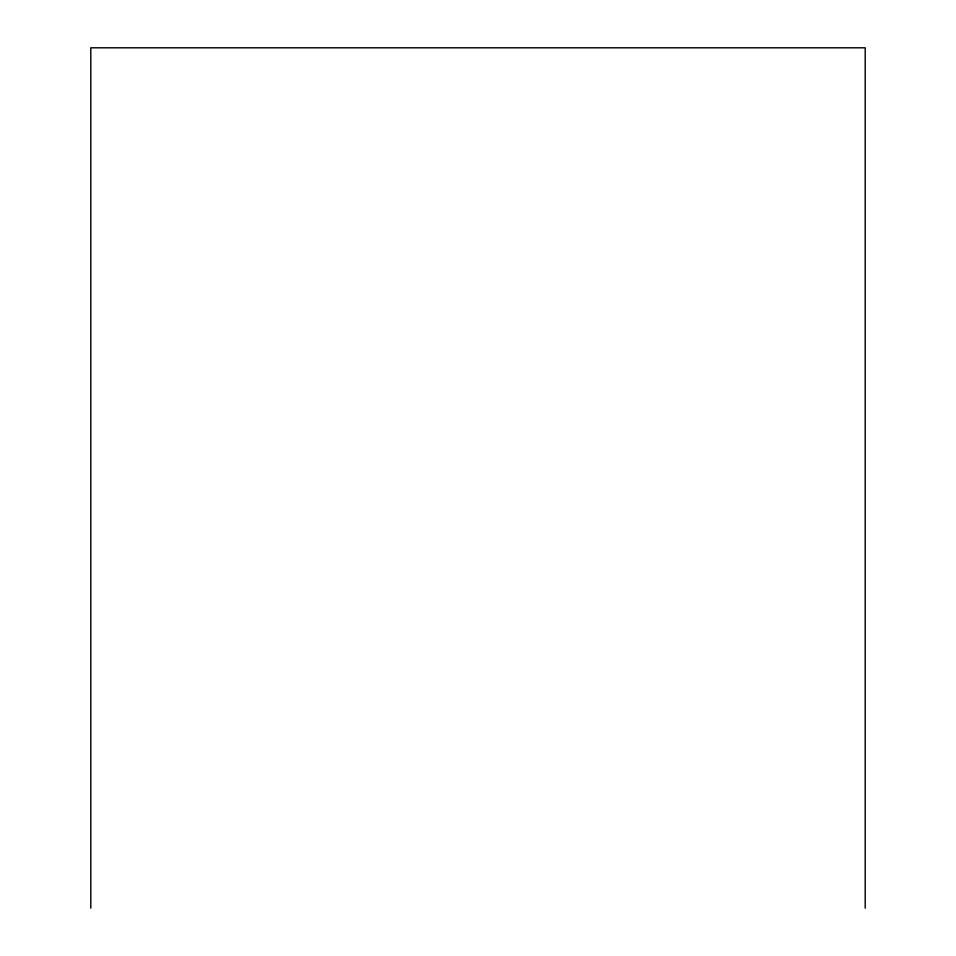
<?xml version="1.0" encoding="UTF-8"?>
<svg xmlns="http://www.w3.org/2000/svg" width="956" height="956" viewBox="0 0 956 956"><rect width="100%" height="100%" fill="white"/><g stroke="black" fill="none" stroke-linecap="round" stroke-linejoin="round"><path stroke-width="1.43" d="M865.204 908.2L865.204 47.8L90.796 47.8L90.796 908.2"/></g></svg>
